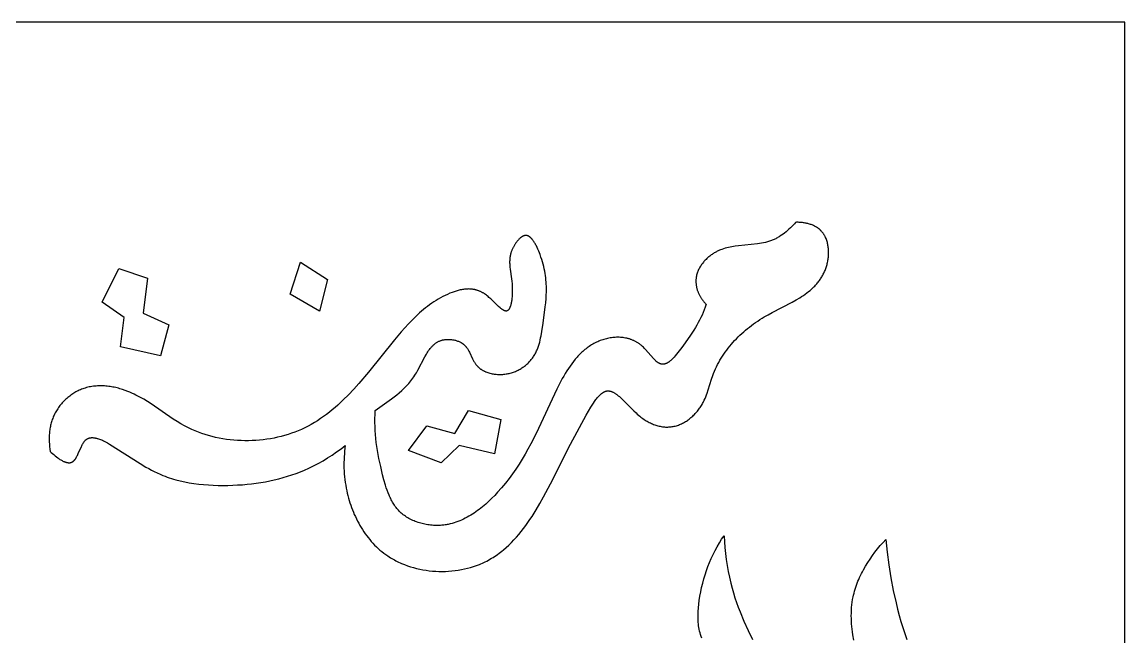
# Model space of a CAD drawing. Extents: x 2293 to 3694, y 3492 to 7149.
# Drawn here: x 3361.8 to 3694.2, y 6963.7 to 7149.1 of the extents above; entities that cross this region are included whole.
import ezdxf

# ---------------------------------------------------------------- set-up
doc = ezdxf.new("R2010")
doc.units = 0
doc.layers.add('LAYER_05', color=1, linetype='CONTINUOUS')

msp = doc.modelspace()

# ---------------------------------------------------------------- linework, layer by layer
at = {"layer": 'LAYER_05'}
for points in [[(2292.81, 3491.79), (3694.2, 3491.79), (3694.2, 7149.13), (2292.81, 7149.13)], [(3594.95, 7088.71), (3594.57, 7088.28), (3594.18, 7087.86), (3593.77, 7087.44), (3593.36, 7087.03), (3592.94, 7086.63), (3592.51, 7086.24), (3592.06, 7085.86), (3591.61, 7085.5), (3591.15, 7085.15), (3590.67, 7084.81), (3590.19, 7084.5), (3589.95, 7084.34), (3589.7, 7084.2), (3589.46, 7084.05), (3589.21, 7083.91), (3588.95, 7083.78), (3588.7, 7083.65), (3588.44, 7083.53), (3588.19, 7083.41), (3587.93, 7083.3), (3587.66, 7083.2), (3587.37, 7083.09), (3587.08, 7082.99), (3586.79, 7082.89), (3586.49, 7082.8), (3586.19, 7082.72), (3585.89, 7082.64), (3585.29, 7082.51), (3584.67, 7082.39), (3584.06, 7082.29), (3583.44, 7082.2), (3577.73, 7081.65), (3576.71, 7081.52), (3576.21, 7081.44), (3575.7, 7081.35), (3575.2, 7081.25), (3574.71, 7081.14), (3574.21, 7081.02), (3573.72, 7080.88), (3573.24, 7080.73), (3572.76, 7080.57), (3572.28, 7080.39), (3572.05, 7080.29), (3571.82, 7080.19), (3571.58, 7080.09), (3571.35, 7079.98), (3571.13, 7079.87), (3570.9, 7079.75), (3570.67, 7079.62), (3570.45, 7079.5), (3570.23, 7079.36), (3570.01, 7079.23), (3569.77, 7079.06), (3569.53, 7078.9), (3569.29, 7078.72), (3569.06, 7078.54), (3568.83, 7078.36), (3568.6, 7078.17), (3568.38, 7077.97), (3568.16, 7077.77), (3567.95, 7077.56), (3567.74, 7077.35), (3567.53, 7077.13), (3567.34, 7076.91), (3567.15, 7076.68), (3566.96, 7076.45), (3566.78, 7076.22), (3566.61, 7075.98), (3566.44, 7075.73), (3566.28, 7075.49), (3566.13, 7075.24), (3565.98, 7074.98), (3565.85, 7074.73), (3565.72, 7074.46), (3565.6, 7074.2), (3565.49, 7073.93), (3565.38, 7073.67), (3565.29, 7073.39), (3565.21, 7073.12), (3565.17, 7072.98), (3565.13, 7072.84), (3565.1, 7072.71), (3565.07, 7072.57), (3565.04, 7072.43), (3565.01, 7072.29), (3564.99, 7072.15), (3564.97, 7072.01), (3564.95, 7071.86), (3564.93, 7071.72), (3564.92, 7071.52), (3564.91, 7071.32), (3564.9, 7071.12), (3564.9, 7070.91), (3564.9, 7070.71), (3564.91, 7070.51), (3564.93, 7070.31), (3564.95, 7070.1), (3564.97, 7069.9), (3565, 7069.7), (3565.04, 7069.49), (3565.07, 7069.29), (3565.12, 7069.09), (3565.17, 7068.89), (3565.22, 7068.69), (3565.27, 7068.49), (3565.33, 7068.3), (3565.4, 7068.1), (3565.47, 7067.91), (3565.54, 7067.71), (3565.62, 7067.52), (3565.7, 7067.33), (3565.78, 7067.14), (3565.87, 7066.96), (3565.96, 7066.77), (3566.06, 7066.59), (3566.16, 7066.41), (3566.26, 7066.23), (3566.37, 7066.06), (3566.47, 7065.88), (3566.59, 7065.71), (3566.7, 7065.54), (3566.85, 7065.34), (3567, 7065.13), (3567.16, 7064.93), (3567.33, 7064.74), (3567.49, 7064.55), (3567.67, 7064.36), (3567.84, 7064.18), (3568.02, 7064), (3567.74, 7063.16), (3567.43, 7062.33), (3567.1, 7061.53), (3566.76, 7060.75), (3566.39, 7059.98), (3566.01, 7059.22), (3565.6, 7058.47), (3565.18, 7057.72), (3564.73, 7056.97), (3564.26, 7056.21), (3563.26, 7054.68), (3560.96, 7051.42), (3560.23, 7050.42), (3559.48, 7049.43), (3559.09, 7048.95), (3558.7, 7048.48), (3558.31, 7048.04), (3558.11, 7047.83), (3557.92, 7047.62), (3557.72, 7047.43), (3557.52, 7047.24), (3557.32, 7047.06), (3557.12, 7046.9), (3556.93, 7046.74), (3556.83, 7046.67), (3556.73, 7046.59), (3556.63, 7046.53), (3556.53, 7046.46), (3556.43, 7046.4), (3556.33, 7046.34), (3556.23, 7046.28), (3556.14, 7046.23), (3556.04, 7046.18), (3555.94, 7046.14), (3555.84, 7046.1), (3555.75, 7046.06), (3555.65, 7046.03), (3555.6, 7046.01), (3555.55, 7046), (3555.5, 7045.98), (3555.45, 7045.97), (3555.41, 7045.96), (3555.36, 7045.95), (3555.31, 7045.94), (3555.26, 7045.93), (3555.21, 7045.92), (3555.17, 7045.92), (3555.12, 7045.91), (3555.07, 7045.91), (3555.02, 7045.9), (3554.97, 7045.9), (3554.93, 7045.9), (3554.88, 7045.9), (3554.83, 7045.9), (3554.78, 7045.91), (3554.73, 7045.91), (3554.69, 7045.91), (3554.64, 7045.92), (3554.59, 7045.93), (3554.54, 7045.94), (3554.49, 7045.95), (3554.44, 7045.96), (3554.39, 7045.97), (3554.35, 7045.98), (3554.3, 7046), (3554.25, 7046.01), (3554.2, 7046.03), (3554.15, 7046.05), (3554.1, 7046.07), (3554.06, 7046.09), (3554.01, 7046.11), (3553.96, 7046.13), (3553.91, 7046.15), (3553.82, 7046.2), (3553.72, 7046.25), (3553.63, 7046.31), (3553.53, 7046.37), (3553.44, 7046.43), (3553.34, 7046.5), (3553.25, 7046.57), (3553.15, 7046.64), (3553.06, 7046.72), (3552.87, 7046.88), (3552.68, 7047.06), (3552.49, 7047.24), (3552.3, 7047.43), (3552.11, 7047.63), (3549.71, 7050.36), (3549.28, 7050.81), (3549.06, 7051.03), (3548.84, 7051.24), (3548.61, 7051.45), (3548.38, 7051.64), (3548.22, 7051.78), (3548.06, 7051.9), (3547.89, 7052.03), (3547.72, 7052.15), (3547.56, 7052.27), (3547.38, 7052.38), (3547.21, 7052.49), (3547.04, 7052.59), (3546.86, 7052.69), (3546.69, 7052.79), (3546.51, 7052.88), (3546.33, 7052.97), (3546.15, 7053.05), (3545.97, 7053.13), (3545.79, 7053.21), (3545.6, 7053.29), (3545.42, 7053.36), (3545.23, 7053.42), (3545.04, 7053.49), (3544.86, 7053.54), (3544.67, 7053.6), (3544.48, 7053.65), (3544.29, 7053.7), (3544.1, 7053.75), (3543.72, 7053.83), (3543.33, 7053.9), (3542.94, 7053.95), (3542.56, 7053.99), (3542.17, 7054.02), (3541.78, 7054.04), (3541.39, 7054.05), (3541, 7054.04), (3540.61, 7054.03), (3540.22, 7054), (3539.83, 7053.96), (3539.45, 7053.91), (3539.06, 7053.85), (3538.68, 7053.78), (3538.3, 7053.71), (3537.93, 7053.62), (3537.56, 7053.52), (3537.19, 7053.42), (3536.83, 7053.31), (3536.47, 7053.19), (3536.07, 7053.04), (3535.68, 7052.89), (3535.3, 7052.72), (3534.92, 7052.55), (3534.55, 7052.37), (3534.18, 7052.17), (3533.82, 7051.97), (3533.47, 7051.77), (3533.12, 7051.55), (3532.78, 7051.32), (3532.44, 7051.09), (3532.11, 7050.85), (3531.78, 7050.6), (3531.46, 7050.34), (3531.15, 7050.08), (3530.84, 7049.81), (3530.53, 7049.53), (3530.23, 7049.24), (3529.93, 7048.95), (3529.64, 7048.65), (3529.35, 7048.35), (3529.07, 7048.04), (3528.52, 7047.4), (3527.98, 7046.73), (3527.47, 7046.05), (3526.96, 7045.35), (3526.47, 7044.63), (3525.99, 7043.89), (3525.53, 7043.14), (3525.08, 7042.37), (3524.64, 7041.59), (3523.79, 7040), (3522.97, 7038.38), (3516.77, 7025.08), (3515.14, 7021.88), (3514.29, 7020.31), (3513.42, 7018.77), (3512.53, 7017.26), (3511.6, 7015.76), (3510.63, 7014.29), (3509.63, 7012.85), (3508.58, 7011.42), (3507.48, 7010.02), (3506.34, 7008.64), (3505.13, 7007.29), (3504.28, 7006.38), (3503.4, 7005.48), (3502.49, 7004.61), (3501.56, 7003.76), (3500.6, 7002.94), (3500.11, 7002.54), (3499.61, 7002.15), (3499.11, 7001.78), (3498.6, 7001.41), (3498.09, 7001.05), (3497.56, 7000.71), (3497.04, 7000.38), (3496.5, 7000.06), (3495.96, 6999.76), (3495.41, 6999.47), (3494.86, 6999.19), (3494.3, 6998.94), (3493.73, 6998.69), (3493.16, 6998.47), (3492.58, 6998.26), (3492, 6998.07), (3491.41, 6997.9), (3490.81, 6997.75), (3490.21, 6997.62), (3489.9, 6997.57), (3489.6, 6997.51), (3489.29, 6997.47), (3488.98, 6997.42), (3488.67, 6997.39), (3488.36, 6997.36), (3487.94, 6997.33), (3487.51, 6997.31), (3487.09, 6997.29), (3486.66, 6997.29), (3486.23, 6997.3), (3485.8, 6997.32), (3485.37, 6997.35), (3484.94, 6997.39), (3484.51, 6997.44), (3484.08, 6997.5), (3483.65, 6997.57), (3483.23, 6997.65), (3482.81, 6997.74), (3482.39, 6997.84), (3481.97, 6997.95), (3481.56, 6998.07), (3481.15, 6998.2), (3480.74, 6998.34), (3480.34, 6998.49), (3479.95, 6998.65), (3479.56, 6998.82), (3479.18, 6999), (3478.8, 6999.19), (3478.43, 6999.39), (3478.07, 6999.6), (3477.72, 6999.82), (3477.37, 7000.05), (3477.04, 7000.28), (3476.71, 7000.53), (3476.39, 7000.79), (3476.08, 7001.05), (3475.79, 7001.33), (3475.51, 7001.6), (3475.25, 7001.88), (3475, 7002.16), (3474.76, 7002.45), (3474.52, 7002.75), (3474.3, 7003.06), (3474.08, 7003.37), (3473.87, 7003.69), (3473.66, 7004.02), (3473.47, 7004.35), (3473.28, 7004.69), (3473.1, 7005.03), (3472.92, 7005.38), (3472.75, 7005.73), (3472.59, 7006.09), (3472.43, 7006.45), (3472.13, 7007.18), (3471.85, 7007.93), (3471.59, 7008.69), (3471.35, 7009.46), (3470.9, 7011.02), (3470.49, 7012.58), (3469.9, 7015.04), (3469.38, 7017.47), (3468.94, 7019.9), (3468.75, 7021.11), (3468.58, 7022.32), (3468.44, 7023.53), (3468.33, 7024.73), (3468.25, 7025.94), (3468.19, 7027.15), (3468.16, 7028.36), (3468.17, 7029.57), (3468.21, 7030.79), (3468.28, 7032), (3473.15, 7035.47), (3473.94, 7036.07), (3474.72, 7036.68), (3475.49, 7037.32), (3476.23, 7037.97), (3476.6, 7038.31), (3476.96, 7038.66), (3477.32, 7039.01), (3477.67, 7039.37), (3478.01, 7039.74), (3478.35, 7040.12), (3478.67, 7040.5), (3479, 7040.9), (3479.31, 7041.31), (3479.61, 7041.73), (3479.91, 7042.15), (3480.2, 7042.6), (3480.43, 7042.97), (3480.66, 7043.36), (3481.11, 7044.15), (3483.22, 7048.18), (3483.66, 7048.95), (3483.89, 7049.32), (3484.12, 7049.68), (3484.36, 7050.03), (3484.61, 7050.37), (3484.86, 7050.7), (3484.99, 7050.86), (3485.12, 7051.01), (3485.26, 7051.17), (3485.4, 7051.31), (3485.54, 7051.46), (3485.68, 7051.6), (3485.82, 7051.73), (3485.97, 7051.87), (3486.12, 7051.99), (3486.27, 7052.12), (3486.43, 7052.23), (3486.59, 7052.35), (3486.75, 7052.46), (3486.91, 7052.56), (3487.08, 7052.66), (3487.25, 7052.75), (3487.43, 7052.84), (3487.61, 7052.92), (3487.79, 7052.99), (3487.98, 7053.06), (3488.17, 7053.13), (3488.36, 7053.19), (3488.47, 7053.22), (3488.57, 7053.24), (3488.78, 7053.29), (3489, 7053.33), (3489.22, 7053.36), (3489.44, 7053.39), (3489.67, 7053.41), (3489.89, 7053.42), (3490.12, 7053.43), (3490.35, 7053.43), (3490.58, 7053.42), (3490.82, 7053.41), (3491.05, 7053.39), (3491.28, 7053.37), (3491.51, 7053.33), (3491.74, 7053.29), (3491.97, 7053.25), (3492.2, 7053.2), (3492.43, 7053.14), (3492.65, 7053.07), (3492.88, 7053), (3493.1, 7052.92), (3493.31, 7052.84), (3493.52, 7052.74), (3493.73, 7052.65), (3493.93, 7052.54), (3494.03, 7052.49), (3494.13, 7052.43), (3494.23, 7052.38), (3494.33, 7052.32), (3494.42, 7052.26), (3494.51, 7052.19), (3494.61, 7052.13), (3494.7, 7052.07), (3494.79, 7052), (3494.87, 7051.93), (3494.96, 7051.86), (3495.04, 7051.79), (3495.12, 7051.72), (3495.2, 7051.64), (3495.28, 7051.57), (3495.36, 7051.49), (3495.43, 7051.41), (3495.5, 7051.33), (3495.57, 7051.25), (3495.64, 7051.17), (3495.71, 7051.09), (3495.78, 7051), (3495.91, 7050.83), (3496.03, 7050.65), (3496.15, 7050.47), (3496.26, 7050.29), (3496.37, 7050.1), (3496.48, 7049.91), (3496.68, 7049.52), (3497.62, 7047.53), (3497.82, 7047.14), (3497.92, 7046.94), (3498.02, 7046.75), (3498.13, 7046.57), (3498.24, 7046.38), (3498.36, 7046.2), (3498.48, 7046.02), (3498.6, 7045.85), (3498.73, 7045.68), (3498.83, 7045.57), (3498.93, 7045.46), (3499.03, 7045.35), (3499.13, 7045.24), (3499.23, 7045.14), (3499.34, 7045.04), (3499.45, 7044.94), (3499.56, 7044.84), (3499.68, 7044.75), (3499.79, 7044.65), (3499.91, 7044.56), (3500.03, 7044.48), (3500.16, 7044.39), (3500.28, 7044.31), (3500.41, 7044.23), (3500.54, 7044.15), (3500.67, 7044.07), (3500.8, 7044), (3500.94, 7043.93), (3501.08, 7043.86), (3501.21, 7043.79), (3501.35, 7043.73), (3501.5, 7043.67), (3501.64, 7043.61), (3501.93, 7043.5), (3502.23, 7043.39), (3502.53, 7043.3), (3502.84, 7043.21), (3503.15, 7043.14), (3503.46, 7043.07), (3503.78, 7043.01), (3504.1, 7042.96), (3504.42, 7042.92), (3504.74, 7042.89), (3505.07, 7042.86), (3505.4, 7042.85), (3505.73, 7042.84), (3506.05, 7042.84), (3506.38, 7042.85), (3506.71, 7042.87), (3507.04, 7042.9), (3507.36, 7042.94), (3507.68, 7042.98), (3508, 7043.04), (3508.33, 7043.1), (3508.65, 7043.17), (3508.97, 7043.25), (3509.28, 7043.34), (3509.59, 7043.43), (3509.9, 7043.54), (3510.21, 7043.65), (3510.51, 7043.77), (3510.8, 7043.9), (3511.09, 7044.03), (3511.38, 7044.17), (3511.66, 7044.32), (3511.94, 7044.48), (3512.22, 7044.64), (3512.48, 7044.81), (3512.75, 7044.99), (3513.01, 7045.17), (3513.26, 7045.35), (3513.51, 7045.55), (3513.75, 7045.75), (3513.99, 7045.95), (3514.22, 7046.17), (3514.44, 7046.38), (3514.66, 7046.6), (3514.87, 7046.83), (3515.08, 7047.06), (3515.28, 7047.3), (3515.47, 7047.54), (3515.65, 7047.79), (3515.83, 7048.04), (3516, 7048.29), (3516.17, 7048.55), (3516.33, 7048.82), (3516.48, 7049.09), (3516.63, 7049.37), (3516.76, 7049.65), (3516.9, 7049.93), (3517.02, 7050.22), (3517.14, 7050.51), (3517.25, 7050.8), (3517.36, 7051.1), (3517.46, 7051.4), (3517.65, 7052), (3517.82, 7052.61), (3517.97, 7053.23), (3518.11, 7053.85), (3518.23, 7054.48), (3518.45, 7055.75), (3518.82, 7058.26), (3519.5, 7063.26), (3519.64, 7064.49), (3519.75, 7065.71), (3519.82, 7066.94), (3519.84, 7067.56), (3519.85, 7068.18), (3519.85, 7068.81), (3519.84, 7069.44), (3519.81, 7070.07), (3519.78, 7070.71), (3519.72, 7071.36), (3519.65, 7072.01), (3519.57, 7072.67), (3519.46, 7073.33), (3519.34, 7074.01), (3519.2, 7074.69), (3519.04, 7075.38), (3518.86, 7076.08), (3518.67, 7076.8), (3518.44, 7077.52), (3518.2, 7078.26), (3517.93, 7079), (3517.73, 7079.53), (3517.52, 7080.06), (3517.3, 7080.59), (3517.06, 7081.1), (3516.82, 7081.61), (3516.69, 7081.85), (3516.57, 7082.09), (3516.43, 7082.32), (3516.3, 7082.55), (3516.16, 7082.77), (3516.03, 7082.98), (3515.89, 7083.18), (3515.74, 7083.37), (3515.6, 7083.55), (3515.52, 7083.64), (3515.45, 7083.73), (3515.38, 7083.81), (3515.3, 7083.89), (3515.23, 7083.96), (3515.15, 7084.04), (3515.07, 7084.11), (3515, 7084.17), (3514.92, 7084.24), (3514.84, 7084.3), (3514.76, 7084.36), (3514.68, 7084.41), (3514.64, 7084.43), (3514.6, 7084.46), (3514.56, 7084.48), (3514.52, 7084.5), (3514.48, 7084.53), (3514.44, 7084.55), (3514.4, 7084.57), (3514.36, 7084.59), (3514.32, 7084.6), (3514.28, 7084.62), (3514.24, 7084.64), (3514.19, 7084.65), (3514.15, 7084.66), (3514.11, 7084.68), (3514.07, 7084.69), (3514.03, 7084.7), (3513.99, 7084.71), (3513.94, 7084.72), (3513.9, 7084.72), (3513.86, 7084.73), (3513.82, 7084.74), (3513.78, 7084.74), (3513.73, 7084.74), (3513.69, 7084.75), (3513.65, 7084.75), (3513.61, 7084.75), (3513.56, 7084.74), (3513.52, 7084.74), (3513.49, 7084.74), (3513.45, 7084.74), (3513.42, 7084.73), (3513.38, 7084.73), (3513.35, 7084.72), (3513.31, 7084.71), (3513.28, 7084.71), (3513.24, 7084.7), (3513.21, 7084.69), (3513.17, 7084.68), (3513.14, 7084.67), (3513.1, 7084.66), (3513.03, 7084.64), (3512.96, 7084.61), (3512.89, 7084.58), (3512.82, 7084.55), (3512.75, 7084.52), (3512.68, 7084.48), (3512.61, 7084.44), (3512.54, 7084.4), (3512.47, 7084.36), (3512.4, 7084.31), (3512.33, 7084.26), (3512.26, 7084.21), (3512.19, 7084.16), (3512.12, 7084.11), (3512.05, 7084.05), (3511.98, 7084), (3511.84, 7083.88), (3511.7, 7083.75), (3511.57, 7083.61), (3511.43, 7083.47), (3511.3, 7083.33), (3511.17, 7083.18), (3511.04, 7083.02), (3510.91, 7082.86), (3510.79, 7082.69), (3510.67, 7082.53), (3510.55, 7082.35), (3510.43, 7082.18), (3510.32, 7082), (3510.21, 7081.82), (3510.1, 7081.64), (3510, 7081.46), (3509.9, 7081.28), (3509.81, 7081.1), (3509.72, 7080.91), (3509.63, 7080.73), (3509.55, 7080.55), (3509.47, 7080.37), (3509.4, 7080.2), (3509.34, 7080.03), (3509.27, 7079.85), (3509.22, 7079.68), (3509.16, 7079.51), (3509.11, 7079.34), (3509.07, 7079.17), (3509.02, 7079.01), (3508.99, 7078.84), (3508.95, 7078.67), (3508.92, 7078.51), (3508.89, 7078.34), (3508.87, 7078.18), (3508.84, 7078.01), (3508.83, 7077.85), (3508.8, 7077.52), (3508.78, 7077.2), (3508.77, 7076.87), (3508.77, 7076.55), (3508.78, 7076.22), (3508.8, 7075.89), (3508.82, 7075.56), (3508.86, 7075.23), (3508.93, 7074.56), (3509.33, 7071.71), (3509.42, 7070.94), (3509.5, 7070.14), (3509.55, 7069.3), (3509.57, 7068.72), (3509.57, 7068.13), (3509.56, 7067.54), (3509.54, 7066.95), (3509.5, 7066.36), (3509.45, 7065.79), (3509.38, 7065.23), (3509.34, 7064.96), (3509.3, 7064.7), (3509.25, 7064.44), (3509.2, 7064.2), (3509.14, 7063.96), (3509.08, 7063.73), (3509.01, 7063.51), (3508.98, 7063.41), (3508.95, 7063.31), (3508.91, 7063.21), (3508.87, 7063.11), (3508.83, 7063.02), (3508.79, 7062.93), (3508.75, 7062.84), (3508.71, 7062.76), (3508.67, 7062.68), (3508.62, 7062.61), (3508.6, 7062.57), (3508.58, 7062.53), (3508.56, 7062.5), (3508.53, 7062.47), (3508.51, 7062.43), (3508.48, 7062.4), (3508.46, 7062.37), (3508.44, 7062.34), (3508.41, 7062.31), (3508.39, 7062.29), (3508.36, 7062.26), (3508.33, 7062.23), (3508.31, 7062.21), (3508.28, 7062.19), (3508.26, 7062.16), (3508.23, 7062.14), (3508.2, 7062.12), (3508.17, 7062.1), (3508.15, 7062.09), (3508.13, 7062.08), (3508.12, 7062.07), (3508.1, 7062.06), (3508.09, 7062.05), (3508.08, 7062.05), (3508.06, 7062.04), (3508.05, 7062.03), (3508.03, 7062.03), (3508.02, 7062.02), (3508, 7062.01), (3507.99, 7062.01), (3507.97, 7062), (3507.95, 7062), (3507.93, 7061.99), (3507.91, 7061.99), (3507.9, 7061.98), (3507.88, 7061.98), (3507.86, 7061.97), (3507.84, 7061.97), (3507.82, 7061.97), (3507.8, 7061.96), (3507.79, 7061.96), (3507.77, 7061.96), (3507.75, 7061.96), (3507.73, 7061.96), (3507.71, 7061.96), (3507.69, 7061.96), (3507.67, 7061.96), (3507.65, 7061.96), (3507.63, 7061.96), (3507.61, 7061.96), (3507.59, 7061.96), (3507.57, 7061.97), (3507.55, 7061.97), (3507.51, 7061.97), (3507.47, 7061.98), (3507.43, 7061.99), (3507.39, 7062), (3507.35, 7062.01), (3507.31, 7062.03), (3507.26, 7062.04), (3507.22, 7062.06), (3507.18, 7062.07), (3507.13, 7062.09), (3507.09, 7062.11), (3507.04, 7062.13), (3507, 7062.15), (3506.95, 7062.18), (3506.86, 7062.23), (3506.77, 7062.28), (3506.68, 7062.34), (3506.58, 7062.4), (3506.48, 7062.47), (3506.39, 7062.54), (3506.29, 7062.62), (3506.08, 7062.78), (3505.88, 7062.95), (3505.45, 7063.33), (3503.06, 7065.63), (3502.54, 7066.09), (3502.28, 7066.31), (3502.01, 7066.53), (3501.75, 7066.74), (3501.48, 7066.94), (3501.21, 7067.13), (3500.94, 7067.31), (3500.79, 7067.41), (3500.63, 7067.5), (3500.47, 7067.59), (3500.31, 7067.67), (3500.16, 7067.75), (3500, 7067.83), (3499.84, 7067.9), (3499.68, 7067.97), (3499.52, 7068.04), (3499.36, 7068.1), (3499.2, 7068.15), (3499.04, 7068.21), (3498.88, 7068.26), (3498.72, 7068.31), (3498.56, 7068.35), (3498.4, 7068.39), (3498.24, 7068.42), (3498.08, 7068.46), (3497.92, 7068.49), (3497.76, 7068.51), (3497.6, 7068.54), (3497.44, 7068.56), (3497.28, 7068.57), (3497.11, 7068.59), (3496.95, 7068.6), (3496.79, 7068.61), (3496.47, 7068.62), (3496.15, 7068.61), (3495.82, 7068.6), (3495.5, 7068.58), (3495.18, 7068.54), (3494.86, 7068.5), (3494.54, 7068.45), (3494.22, 7068.39), (3493.9, 7068.32), (3493.58, 7068.25), (3493.26, 7068.17), (3492.95, 7068.08), (3492.63, 7067.98), (3492.01, 7067.78), (3491.4, 7067.55), (3490.79, 7067.31), (3490.06, 7066.99), (3489.34, 7066.66), (3488.63, 7066.31), (3487.93, 7065.94), (3487.25, 7065.55), (3486.58, 7065.14), (3485.92, 7064.73), (3485.28, 7064.29), (3484.64, 7063.84), (3484.02, 7063.38), (3483.4, 7062.9), (3482.8, 7062.41), (3482.2, 7061.91), (3481.61, 7061.39), (3480.46, 7060.33), (3479.34, 7059.23), (3478.24, 7058.09), (3477.17, 7056.92), (3476.12, 7055.73), (3474.06, 7053.27), (3466.26, 7043.56), (3463.29, 7040.07), (3461.77, 7038.38), (3460.22, 7036.73), (3458.63, 7035.14), (3457.82, 7034.37), (3456.99, 7033.62), (3456.16, 7032.88), (3455.31, 7032.17), (3454.45, 7031.47), (3453.58, 7030.8), (3452.69, 7030.14), (3451.78, 7029.51), (3450.86, 7028.9), (3449.92, 7028.32), (3448.97, 7027.77), (3448, 7027.24), (3447.01, 7026.74), (3446, 7026.27), (3445.02, 7025.85), (3444.02, 7025.45), (3443.01, 7025.09), (3441.98, 7024.75), (3440.94, 7024.44), (3439.89, 7024.15), (3438.83, 7023.9), (3437.76, 7023.67), (3436.67, 7023.47), (3435.58, 7023.29), (3434.49, 7023.15), (3433.39, 7023.03), (3432.28, 7022.94), (3431.17, 7022.88), (3430.06, 7022.85), (3428.95, 7022.85), (3427.84, 7022.87), (3426.73, 7022.93), (3425.62, 7023.01), (3424.52, 7023.12), (3423.42, 7023.26), (3422.33, 7023.43), (3421.25, 7023.62), (3420.17, 7023.85), (3419.11, 7024.1), (3418.05, 7024.39), (3417.01, 7024.7), (3415.98, 7025.04), (3414.96, 7025.41), (3413.96, 7025.82), (3412.98, 7026.25), (3412.01, 7026.71), (3411.41, 7027.01), (3410.82, 7027.33), (3409.66, 7027.99), (3408.52, 7028.68), (3407.39, 7029.4), (3400.77, 7033.93), (3399.64, 7034.65), (3398.5, 7035.35), (3397.34, 7036.01), (3396.76, 7036.33), (3396.16, 7036.64), (3395.56, 7036.93), (3394.95, 7037.21), (3394.33, 7037.48), (3393.7, 7037.74), (3392.91, 7038.04), (3392.1, 7038.31), (3391.28, 7038.55), (3390.87, 7038.67), (3390.46, 7038.77), (3390.04, 7038.87), (3389.63, 7038.96), (3389.21, 7039.04), (3388.79, 7039.12), (3388.37, 7039.18), (3387.94, 7039.24), (3387.52, 7039.29), (3387.1, 7039.33), (3386.68, 7039.36), (3386.25, 7039.39), (3385.83, 7039.4), (3385.41, 7039.4), (3384.99, 7039.4), (3384.57, 7039.38), (3384.15, 7039.35), (3383.73, 7039.32), (3383.31, 7039.27), (3382.9, 7039.21), (3382.48, 7039.14), (3382.07, 7039.06), (3381.67, 7038.97), (3381.26, 7038.87), (3380.86, 7038.75), (3380.46, 7038.62), (3380.11, 7038.5), (3379.76, 7038.37), (3379.42, 7038.23), (3379.07, 7038.08), (3378.74, 7037.92), (3378.4, 7037.75), (3378.07, 7037.57), (3377.74, 7037.39), (3377.42, 7037.19), (3377.1, 7036.99), (3376.79, 7036.78), (3376.48, 7036.57), (3376.18, 7036.34), (3375.88, 7036.11), (3375.59, 7035.87), (3375.3, 7035.63), (3375.02, 7035.38), (3374.74, 7035.12), (3374.47, 7034.85), (3374.21, 7034.58), (3373.95, 7034.3), (3373.7, 7034.02), (3373.46, 7033.73), (3373.23, 7033.44), (3373, 7033.14), (3372.78, 7032.83), (3372.57, 7032.52), (3372.36, 7032.2), (3372.17, 7031.89), (3371.98, 7031.56), (3371.8, 7031.23), (3371.63, 7030.9), (3371.48, 7030.57), (3371.33, 7030.25), (3371.19, 7029.91), (3371.06, 7029.58), (3370.94, 7029.24), (3370.82, 7028.9), (3370.72, 7028.56), (3370.62, 7028.21), (3370.53, 7027.86), (3370.44, 7027.51), (3370.37, 7027.16), (3370.3, 7026.81), (3370.24, 7026.45), (3370.18, 7026.09), (3370.14, 7025.74), (3370.1, 7025.38), (3370.06, 7025.02), (3370.04, 7024.66), (3370.01, 7024.3), (3370, 7023.93), (3369.99, 7023.57), (3369.99, 7023.21), (3370.01, 7022.49), (3370.05, 7021.77), (3370.11, 7021.06), (3370.2, 7020.35), (3370.31, 7019.65), (3370.64, 7019.32), (3370.99, 7018.98), (3371.37, 7018.65), (3371.77, 7018.31), (3372.18, 7017.98), (3372.6, 7017.67), (3372.82, 7017.51), (3373.03, 7017.37), (3373.25, 7017.23), (3373.47, 7017.09), (3373.69, 7016.96), (3373.9, 7016.84), (3374.12, 7016.73), (3374.34, 7016.63), (3374.45, 7016.58), (3374.56, 7016.54), (3374.66, 7016.5), (3374.77, 7016.46), (3374.88, 7016.42), (3374.98, 7016.38), (3375.09, 7016.35), (3375.19, 7016.32), (3375.29, 7016.3), (3375.39, 7016.28), (3375.5, 7016.26), (3375.6, 7016.24), (3375.7, 7016.23), (3375.79, 7016.22), (3375.84, 7016.22), (3375.89, 7016.21), (3375.94, 7016.21), (3375.99, 7016.21), (3376.03, 7016.21), (3376.08, 7016.21), (3376.13, 7016.22), (3376.18, 7016.22), (3376.22, 7016.22), (3376.27, 7016.23), (3376.31, 7016.23), (3376.36, 7016.24), (3376.4, 7016.25), (3376.45, 7016.26), (3376.49, 7016.27), (3376.54, 7016.28), (3376.58, 7016.29), (3376.62, 7016.31), (3376.66, 7016.32), (3376.71, 7016.34), (3376.75, 7016.35), (3376.8, 7016.37), (3376.85, 7016.4), (3376.89, 7016.42), (3376.94, 7016.44), (3376.98, 7016.47), (3377.03, 7016.5), (3377.07, 7016.52), (3377.11, 7016.55), (3377.15, 7016.58), (3377.2, 7016.61), (3377.24, 7016.65), (3377.28, 7016.68), (3377.32, 7016.72), (3377.36, 7016.75), (3377.4, 7016.79), (3377.44, 7016.83), (3377.48, 7016.87), (3377.56, 7016.95), (3377.63, 7017.04), (3377.71, 7017.12), (3377.78, 7017.22), (3377.85, 7017.32), (3377.92, 7017.42), (3377.99, 7017.52), (3378.06, 7017.63), (3378.13, 7017.73), (3378.26, 7017.96), (3378.38, 7018.2), (3378.51, 7018.44), (3378.75, 7018.95), (3379.69, 7021.08), (3379.82, 7021.33), (3379.94, 7021.58), (3380.07, 7021.82), (3380.21, 7022.05), (3380.28, 7022.16), (3380.35, 7022.27), (3380.42, 7022.38), (3380.49, 7022.48), (3380.56, 7022.58), (3380.64, 7022.68), (3380.71, 7022.77), (3380.79, 7022.86), (3380.87, 7022.94), (3380.91, 7022.99), (3380.95, 7023.03), (3380.99, 7023.07), (3381.04, 7023.1), (3381.08, 7023.14), (3381.12, 7023.18), (3381.17, 7023.22), (3381.22, 7023.25), (3381.27, 7023.29), (3381.32, 7023.32), (3381.37, 7023.36), (3381.42, 7023.39), (3381.47, 7023.42), (3381.52, 7023.45), (3381.58, 7023.48), (3381.63, 7023.51), (3381.68, 7023.53), (3381.74, 7023.56), (3381.79, 7023.58), (3381.85, 7023.6), (3381.91, 7023.62), (3381.96, 7023.64), (3382.02, 7023.66), (3382.08, 7023.67), (3382.13, 7023.69), (3382.19, 7023.7), (3382.25, 7023.72), (3382.31, 7023.73), (3382.37, 7023.74), (3382.43, 7023.75), (3382.49, 7023.76), (3382.55, 7023.77), (3382.61, 7023.77), (3382.68, 7023.78), (3382.74, 7023.78), (3382.8, 7023.79), (3382.93, 7023.79), (3383.06, 7023.79), (3383.19, 7023.78), (3383.32, 7023.77), (3383.45, 7023.76), (3383.58, 7023.74), (3383.72, 7023.72), (3383.86, 7023.7), (3383.99, 7023.67), (3384.13, 7023.64), (3384.27, 7023.61), (3384.41, 7023.57), (3384.56, 7023.53), (3384.84, 7023.44), (3385.13, 7023.34), (3385.43, 7023.22), (3385.73, 7023.1), (3386.02, 7022.97), (3386.33, 7022.83), (3386.93, 7022.52), (3387.54, 7022.2), (3388.15, 7021.85), (3397.45, 7015.94), (3399.14, 7014.92), (3399.98, 7014.44), (3400.83, 7013.98), (3401.68, 7013.54), (3402.53, 7013.13), (3403.4, 7012.73), (3404.29, 7012.36), (3404.91, 7012.13), (3405.53, 7011.9), (3406.17, 7011.68), (3406.81, 7011.47), (3407.46, 7011.28), (3408.12, 7011.09), (3409.47, 7010.75), (3410.83, 7010.45), (3412.23, 7010.19), (3413.64, 7009.97), (3415.07, 7009.78), (3416.51, 7009.63), (3417.97, 7009.51), (3419.44, 7009.43), (3420.91, 7009.38), (3422.38, 7009.37), (3423.86, 7009.38), (3425.33, 7009.42), (3426.8, 7009.5), (3428.21, 7009.59), (3429.62, 7009.72), (3431.01, 7009.87), (3432.4, 7010.04), (3433.78, 7010.25), (3435.14, 7010.49), (3436.5, 7010.75), (3437.85, 7011.05), (3439.18, 7011.37), (3440.51, 7011.73), (3441.82, 7012.12), (3443.12, 7012.54), (3444.41, 7013), (3445.69, 7013.49), (3446.95, 7014.01), (3448.2, 7014.57), (3449.66, 7015.27), (3451.1, 7016.03), (3452.52, 7016.82), (3453.92, 7017.66), (3455.29, 7018.54), (3456.63, 7019.46), (3457.95, 7020.42), (3459.24, 7021.41), (3459.12, 7020.56), (3459.03, 7019.71), (3458.95, 7018.86), (3458.89, 7018.01), (3458.85, 7017.15), (3458.83, 7016.3), (3458.83, 7015.44), (3458.84, 7014.58), (3458.88, 7013.73), (3458.93, 7012.87), (3459.01, 7012.01), (3459.1, 7011.15), (3459.22, 7010.3), (3459.35, 7009.44), (3459.5, 7008.58), (3459.68, 7007.73), (3459.84, 7007.01), (3460.02, 7006.29), (3460.21, 7005.57), (3460.42, 7004.85), (3460.64, 7004.14), (3460.87, 7003.43), (3461.12, 7002.73), (3461.39, 7002.03), (3461.67, 7001.33), (3461.96, 7000.64), (3462.27, 6999.96), (3462.59, 6999.29), (3462.93, 6998.62), (3463.28, 6997.96), (3463.64, 6997.31), (3464.02, 6996.67), (3464.42, 6996.04), (3464.83, 6995.41), (3465.25, 6994.8), (3465.69, 6994.2), (3466.14, 6993.62), (3466.6, 6993.04), (3467.08, 6992.48), (3467.58, 6991.93), (3468.08, 6991.4), (3468.61, 6990.88), (3469.14, 6990.37), (3469.69, 6989.88), (3470.26, 6989.41), (3470.84, 6988.95), (3471.43, 6988.51), (3472.03, 6988.09), (3472.43, 6987.83), (3472.82, 6987.58), (3473.23, 6987.34), (3473.63, 6987.1), (3474.05, 6986.88), (3474.46, 6986.65), (3474.89, 6986.44), (3475.31, 6986.24), (3475.74, 6986.04), (3476.18, 6985.84), (3477.06, 6985.48), (3477.96, 6985.15), (3478.87, 6984.85), (3479.79, 6984.58), (3480.72, 6984.33), (3481.67, 6984.12), (3482.62, 6983.93), (3483.58, 6983.77), (3484.54, 6983.65), (3485.51, 6983.55), (3486.48, 6983.48), (3487.45, 6983.44), (3488.43, 6983.43), (3489.4, 6983.45), (3490.37, 6983.5), (3491.34, 6983.57), (3492.3, 6983.68), (3493.26, 6983.81), (3494.21, 6983.98), (3495.15, 6984.17), (3496.08, 6984.39), (3497, 6984.64), (3497.9, 6984.92), (3498.8, 6985.23), (3499.68, 6985.56), (3500.11, 6985.74), (3500.54, 6985.93), (3500.96, 6986.12), (3501.38, 6986.33), (3501.87, 6986.57), (3502.36, 6986.83), (3502.84, 6987.1), (3503.31, 6987.38), (3503.78, 6987.66), (3504.24, 6987.96), (3504.69, 6988.26), (3505.14, 6988.57), (3505.58, 6988.9), (3506.02, 6989.23), (3506.45, 6989.56), (3506.87, 6989.91), (3507.7, 6990.62), (3508.51, 6991.37), (3509.3, 6992.14), (3510.06, 6992.93), (3510.81, 6993.76), (3511.54, 6994.6), (3512.25, 6995.46), (3512.94, 6996.35), (3513.61, 6997.25), (3514.26, 6998.17), (3514.9, 6999.1), (3515.53, 7000.04), (3516.73, 7001.96), (3517.88, 7003.92), (3518.98, 7005.89), (3521.06, 7009.83), (3527.12, 7021.78), (3531.86, 7030.59), (3533.25, 7033.02), (3533.62, 7033.61), (3533.99, 7034.18), (3534.36, 7034.73), (3534.74, 7035.25), (3534.93, 7035.5), (3535.12, 7035.74), (3535.32, 7035.97), (3535.51, 7036.19), (3535.71, 7036.41), (3535.91, 7036.6), (3536.01, 7036.7), (3536.11, 7036.79), (3536.21, 7036.88), (3536.31, 7036.97), (3536.41, 7037.05), (3536.51, 7037.13), (3536.61, 7037.2), (3536.71, 7037.28), (3536.81, 7037.34), (3536.91, 7037.41), (3537.01, 7037.47), (3537.12, 7037.53), (3537.22, 7037.58), (3537.32, 7037.63), (3537.42, 7037.67), (3537.48, 7037.69), (3537.53, 7037.71), (3537.58, 7037.73), (3537.63, 7037.75), (3537.68, 7037.77), (3537.73, 7037.78), (3537.79, 7037.8), (3537.84, 7037.81), (3537.89, 7037.82), (3537.94, 7037.83), (3538.01, 7037.85), (3538.09, 7037.86), (3538.16, 7037.87), (3538.23, 7037.87), (3538.3, 7037.88), (3538.37, 7037.88), (3538.45, 7037.88), (3538.52, 7037.88), (3538.59, 7037.88), (3538.66, 7037.87), (3538.74, 7037.86), (3538.81, 7037.85), (3538.88, 7037.84), (3538.96, 7037.83), (3539.03, 7037.81), (3539.1, 7037.8), (3539.18, 7037.78), (3539.25, 7037.76), (3539.32, 7037.74), (3539.4, 7037.71), (3539.47, 7037.69), (3539.55, 7037.66), (3539.62, 7037.63), (3539.7, 7037.6), (3539.84, 7037.53), (3539.99, 7037.46), (3540.14, 7037.38), (3540.3, 7037.3), (3540.45, 7037.21), (3540.6, 7037.11), (3540.75, 7037.01), (3540.91, 7036.9), (3541.06, 7036.79), (3541.21, 7036.68), (3541.52, 7036.43), (3541.84, 7036.17), (3542.15, 7035.89), (3542.79, 7035.29), (3546.16, 7031.9), (3546.87, 7031.23), (3547.23, 7030.9), (3547.59, 7030.58), (3547.96, 7030.27), (3548.33, 7029.97), (3548.64, 7029.74), (3548.95, 7029.51), (3549.26, 7029.3), (3549.58, 7029.09), (3549.89, 7028.89), (3550.21, 7028.71), (3550.53, 7028.53), (3550.85, 7028.36), (3551.18, 7028.2), (3551.5, 7028.05), (3551.83, 7027.91), (3552.15, 7027.78), (3552.48, 7027.65), (3552.81, 7027.54), (3553.14, 7027.44), (3553.47, 7027.35), (3553.8, 7027.27), (3554.13, 7027.2), (3554.46, 7027.14), (3554.79, 7027.08), (3555.12, 7027.04), (3555.45, 7027.01), (3555.78, 7026.99), (3556.1, 7026.98), (3556.43, 7026.99), (3556.76, 7027), (3557.09, 7027.02), (3557.41, 7027.05), (3557.73, 7027.1), (3558.06, 7027.15), (3558.38, 7027.22), (3558.7, 7027.29), (3559.01, 7027.38), (3559.33, 7027.48), (3559.64, 7027.59), (3559.95, 7027.71), (3560.26, 7027.83), (3560.56, 7027.97), (3560.86, 7028.12), (3561.16, 7028.28), (3561.45, 7028.44), (3561.75, 7028.62), (3562.03, 7028.8), (3562.32, 7028.99), (3562.6, 7029.19), (3562.88, 7029.39), (3563.15, 7029.61), (3563.41, 7029.83), (3563.68, 7030.05), (3563.93, 7030.29), (3564.19, 7030.53), (3564.43, 7030.77), (3564.68, 7031.02), (3564.91, 7031.28), (3565.14, 7031.54), (3565.37, 7031.81), (3565.58, 7032.08), (3565.79, 7032.35), (3566, 7032.63), (3566.2, 7032.92), (3566.39, 7033.2), (3566.57, 7033.5), (3566.75, 7033.79), (3566.92, 7034.09), (3567.05, 7034.34), (3567.19, 7034.59), (3567.43, 7035.1), (3567.66, 7035.61), (3567.87, 7036.13), (3568.07, 7036.65), (3568.26, 7037.18), (3568.61, 7038.24), (3569.6, 7041.43), (3569.96, 7042.49), (3570.22, 7043.17), (3570.49, 7043.85), (3570.79, 7044.52), (3571.1, 7045.18), (3571.43, 7045.84), (3571.77, 7046.48), (3572.13, 7047.12), (3572.51, 7047.75), (3572.9, 7048.38), (3573.31, 7048.99), (3573.74, 7049.6), (3574.18, 7050.2), (3574.63, 7050.79), (3575.1, 7051.37), (3575.58, 7051.94), (3576.07, 7052.5), (3576.58, 7053.06), (3577.1, 7053.6), (3577.63, 7054.14), (3578.17, 7054.66), (3578.73, 7055.18), (3579.3, 7055.68), (3579.87, 7056.18), (3580.46, 7056.67), (3581.06, 7057.14), (3581.67, 7057.61), (3582.29, 7058.06), (3582.91, 7058.51), (3583.55, 7058.94), (3584.19, 7059.37), (3584.85, 7059.78), (3585.51, 7060.18), (3586.69, 7060.87), (3587.89, 7061.52), (3593.91, 7064.65), (3595.07, 7065.3), (3596.2, 7065.97), (3596.75, 7066.32), (3597.29, 7066.68), (3597.82, 7067.04), (3598.34, 7067.42), (3598.84, 7067.81), (3599.33, 7068.21), (3599.81, 7068.62), (3600.27, 7069.05), (3600.49, 7069.27), (3600.71, 7069.49), (3600.93, 7069.72), (3601.14, 7069.96), (3601.35, 7070.19), (3601.55, 7070.43), (3601.75, 7070.68), (3601.94, 7070.93), (3602.13, 7071.18), (3602.32, 7071.44), (3602.49, 7071.71), (3602.67, 7071.98), (3602.83, 7072.24), (3602.98, 7072.51), (3603.13, 7072.78), (3603.28, 7073.06), (3603.42, 7073.34), (3603.56, 7073.63), (3603.68, 7073.92), (3603.81, 7074.21), (3603.93, 7074.51), (3604.04, 7074.8), (3604.14, 7075.11), (3604.24, 7075.41), (3604.33, 7075.72), (3604.42, 7076.03), (3604.5, 7076.34), (3604.57, 7076.65), (3604.64, 7076.97), (3604.7, 7077.28), (3604.75, 7077.6), (3604.79, 7077.92), (3604.83, 7078.24), (3604.86, 7078.56), (3604.88, 7078.88), (3604.89, 7079.2), (3604.9, 7079.53), (3604.9, 7079.85), (3604.89, 7080.17), (3604.87, 7080.49), (3604.84, 7080.81), (3604.81, 7081.13), (3604.76, 7081.45), (3604.71, 7081.77), (3604.65, 7082.07), (3604.58, 7082.37), (3604.51, 7082.67), (3604.42, 7082.97), (3604.33, 7083.26), (3604.23, 7083.55), (3604.12, 7083.84), (3604, 7084.12), (3603.93, 7084.26), (3603.87, 7084.39), (3603.8, 7084.53), (3603.73, 7084.66), (3603.65, 7084.79), (3603.58, 7084.92), (3603.5, 7085.05), (3603.42, 7085.18), (3603.34, 7085.3), (3603.25, 7085.42), (3603.16, 7085.54), (3603.07, 7085.66), (3602.98, 7085.78), (3602.88, 7085.89), (3602.78, 7086), (3602.68, 7086.11), (3602.59, 7086.2), (3602.5, 7086.29), (3602.41, 7086.38), (3602.32, 7086.47), (3602.22, 7086.55), (3602.13, 7086.63), (3602.03, 7086.71), (3601.93, 7086.79), (3601.83, 7086.87), (3601.72, 7086.94), (3601.51, 7087.09), (3601.29, 7087.23), (3601.07, 7087.36), (3600.84, 7087.49), (3600.61, 7087.61), (3600.38, 7087.72), (3600.13, 7087.83), (3599.89, 7087.93), (3599.64, 7088.02), (3599.39, 7088.11), (3599.14, 7088.19), (3598.88, 7088.27), (3598.62, 7088.33), (3598.36, 7088.4), (3598.1, 7088.46), (3597.83, 7088.51), (3597.57, 7088.55), (3597.31, 7088.59), (3597.04, 7088.63), (3596.77, 7088.66), (3596.51, 7088.68), (3596.25, 7088.7), (3595.98, 7088.71), (3595.72, 7088.72), (3595.46, 7088.72), (3595.2, 7088.72)], [(3445.73, 7076.74), (3453.9, 7071.44), (3451.47, 7061.95), (3442.64, 7067.03)], [(3391.01, 7074.75), (3399.61, 7071.88), (3398.29, 7061.29), (3406.01, 7057.76), (3403.58, 7048.49), (3391.45, 7051.14), (3392.55, 7059.97), (3385.93, 7064.6)], [(3478.28, 7019.92), (3483.79, 7027.31), (3492.23, 7025.08), (3496.33, 7032), (3506.07, 7029.3), (3504.19, 7018.86), (3493.52, 7021.44), (3488.13, 7016.16)]]:
    msp.add_lwpolyline(points, close=True, dxfattribs=at)
for points in [[(3566.67, 6963.34), (3566.49, 6963.85), (3566.32, 6964.38), (3566.16, 6964.9), (3566.03, 6965.44), (3565.91, 6965.97), (3565.81, 6966.5), (3565.73, 6967.03), (3565.66, 6967.56), (3565.61, 6968.1), (3565.57, 6968.64), (3565.55, 6969.18), (3565.54, 6969.73), (3565.54, 6970.28), (3565.55, 6970.83), (3565.58, 6971.38), (3565.65, 6972.48), (3565.77, 6973.59), (3565.91, 6974.69), (3566.11, 6976.01), (3566.36, 6977.32), (3566.63, 6978.62), (3566.94, 6979.91), (3567.29, 6981.19), (3567.67, 6982.45), (3568.09, 6983.7), (3568.54, 6984.94), (3569.03, 6986.16), (3569.55, 6987.37), (3570.1, 6988.56), (3570.69, 6989.73), (3571.31, 6990.88), (3571.97, 6992.01), (3572.66, 6993.12), (3573.38, 6994.21), (3573.49, 6992.4), (3573.63, 6990.6), (3573.81, 6988.8), (3574.04, 6987), (3574.3, 6985.21), (3574.62, 6983.43), (3574.98, 6981.65), (3575.4, 6979.89), (3575.78, 6978.42), (3576.2, 6976.96), (3576.66, 6975.51), (3577.15, 6974.07), (3577.66, 6972.64), (3578.21, 6971.22), (3579.37, 6968.4), (3580.61, 6965.61), (3581.93, 6962.85)], [(3612.52, 6962.7), (3612.23, 6964.35), (3612.11, 6965.17), (3612, 6965.99), (3611.91, 6966.81), (3611.84, 6967.63), (3611.79, 6968.45), (3611.76, 6969.27), (3611.74, 6970.08), (3611.75, 6970.89), (3611.78, 6971.71), (3611.84, 6972.51), (3611.91, 6973.32), (3612.01, 6974.12), (3612.14, 6974.92), (3612.29, 6975.72), (3612.42, 6976.32), (3612.57, 6976.92), (3612.73, 6977.52), (3612.91, 6978.11), (3613.1, 6978.7), (3613.31, 6979.29), (3613.52, 6979.88), (3613.75, 6980.46), (3613.99, 6981.04), (3614.25, 6981.62), (3614.52, 6982.19), (3614.79, 6982.76), (3615.08, 6983.32), (3615.38, 6983.88), (3616.01, 6984.99), (3616.67, 6986.08), (3617.37, 6987.15), (3618.1, 6988.19), (3618.87, 6989.22), (3619.65, 6990.22), (3620.46, 6991.2), (3621.29, 6992.15), (3622.14, 6993.07), (3622.55, 6989.22), (3623.06, 6985.37), (3623.66, 6981.52), (3624.38, 6977.7), (3625.21, 6973.91), (3625.67, 6972.04), (3626.16, 6970.18), (3626.69, 6968.34), (3627.25, 6966.51), (3627.84, 6964.71), (3628.47, 6962.93)]]:
    msp.add_lwpolyline(points, dxfattribs=at)

doc.saveas('drawing.dxf')
